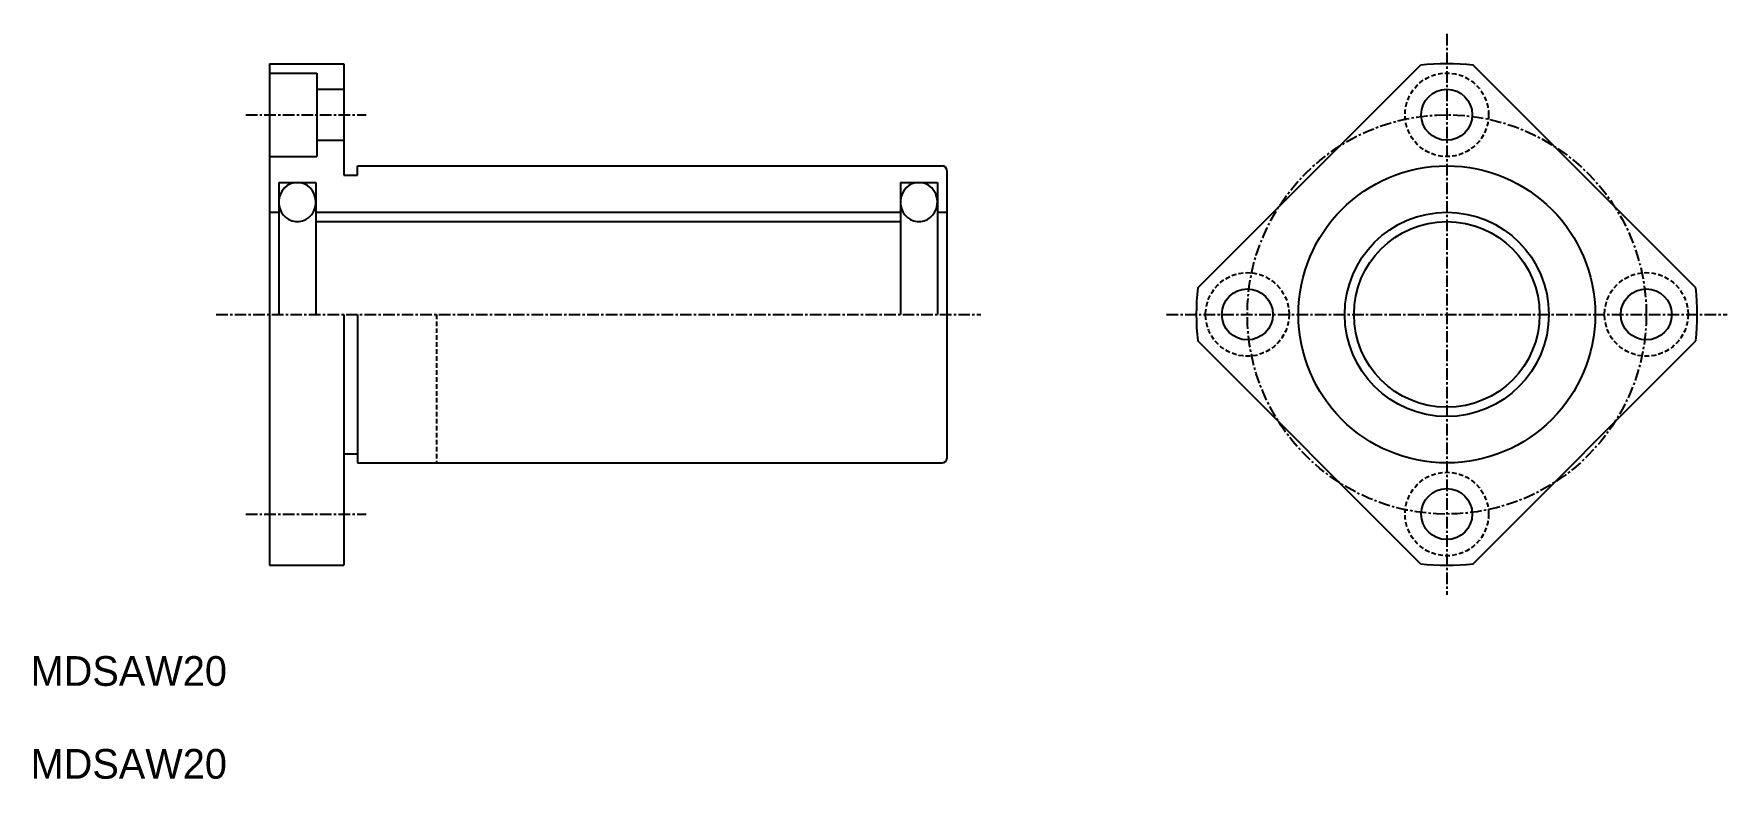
# Model space of a CAD drawing. Extents: x 10 to 193, y 10 to 90.
import ezdxf

# ---------------------------------------------------------------- set-up
doc = ezdxf.new("R2010")
doc.units = 0
doc.linetypes.add('CENTER', pattern=[2, 1.25, -0.25, 0.25, -0.25])
doc.linetypes.add('DASHED', pattern=[0.75, 0.5, -0.25])
doc.layers.get('0').update_dxf_attribs({"linetype": 'CONTINUOUS'})
doc.layers.add('CENTER', color=1, linetype='CENTER')

msp = doc.modelspace()

# ---------------------------------------------------------------- linework, layer by layer
at = {"color": 7, "linetype": 'CONTINUOUS'}
for p, q in [((35.75, 87), (35.75, 33)), ((35.75, 87), (43.75, 87)), ((35.75, 86), (40.85, 86)), ((40.85, 86), (40.85, 77)), ((43.75, 87), (43.75, 75)), ((135.8, 62.85), (159.8, 86.85)), ((189.5, 62.85), (165.5, 86.85)), ((40.85, 84.25), (43.75, 84.25)), ((40.85, 78.75), (43.75, 78.75)), ((35.75, 77), (40.85, 77)), ((43.75, 75), (45.25, 75)), ((45.25, 76), (108.25, 76)), ((45.25, 75), (45.25, 76)), ((108.75, 75.5), (108.75, 44.5)), ((36.75, 74.2), (36.75, 60)), ((36.75, 74.2), (40.75, 74.2)), ((40.75, 74.2), (40.75, 60)), ((103.75, 74.2), (103.75, 60)), ((103.75, 74.2), (107.75, 74.2)), ((103.75, 74.2), (103.75, 60)), ((107.75, 74.2), (107.75, 60)), ((35.75, 71), (36.75, 71)), ((36.75, 70.65), (36.75, 70.65)), ((40.75, 71), (103.75, 71)), ((40.75, 70), (103.75, 70)), ((107.75, 71), (108.75, 71)), ((36.75, 67.1), (36.75, 67.1)), ((43.75, 60), (43.75, 33)), ((45.25, 60), (45.25, 44)), ((159.8, 33.15), (135.8, 57.15)), ((165.5, 33.15), (189.5, 57.15)), ((43.75, 45), (45.25, 45)), ((45.25, 44), (108.25, 44)), ((35.75, 33), (43.75, 33))]:
    msp.add_line(p, q, dxfattribs=at)
at = {"color": 3, "linetype": 'DASHED'}
msp.add_line((53.75, 60), (53.75, 44), dxfattribs=at)
at = {"color": 7, "linetype": 'CONTINUOUS', "flags": 128}
for points in [[(38.75, 74.2), (38.37, 74.16), (38, 74.05), (37.66, 73.87), (37.37, 73.62), (37.12, 73.32), (36.93, 72.97), (36.8, 72.6), (36.75, 72.2), (36.77, 71.8), (36.86, 71.41), (37.01, 71.05), (37.23, 70.72), (37.51, 70.45), (37.83, 70.23), (38.18, 70.09), (38.56, 70.01), (38.94, 70.01), (39.31, 70.09), (39.66, 70.23), (39.98, 70.45), (40.26, 70.72), (40.48, 71.05), (40.64, 71.41), (40.73, 71.8), (40.74, 72.2), (40.69, 72.6), (40.57, 72.97), (40.37, 73.32), (40.13, 73.62), (39.83, 73.87), (39.49, 74.05), (39.12, 74.16)], [(105.75, 74.2), (105.37, 74.16), (105, 74.05), (104.66, 73.87), (104.37, 73.62), (104.12, 73.32), (103.93, 72.97), (103.8, 72.6), (103.75, 72.2), (103.77, 71.8), (103.86, 71.41), (104.01, 71.05), (104.23, 70.72), (104.51, 70.45), (104.83, 70.23), (105.18, 70.09), (105.56, 70.01), (105.94, 70.01), (106.31, 70.09), (106.66, 70.23), (106.98, 70.45), (107.26, 70.72), (107.48, 71.05), (107.64, 71.41), (107.73, 71.8), (107.74, 72.2), (107.69, 72.6), (107.57, 72.97), (107.37, 73.32), (107.13, 73.62), (106.83, 73.87), (106.49, 74.05), (106.12, 74.16)]]:
    msp.add_lwpolyline(points, close=True, dxfattribs=at)
at = {"color": 3, "linetype": 'DASHED'}
for centre in [(162.65, 81.5), (141.15, 60), (184.15, 60), (162.65, 38.5)]:
    msp.add_circle(centre, 4.5, dxfattribs=at)
at = {"color": 7, "linetype": 'CONTINUOUS'}
for centre, radius in [((162.65, 81.5), 2.75), ((162.65, 60), 16), ((162.65, 60), 11), ((162.65, 60), 10), ((141.15, 60), 2.75), ((184.15, 60), 2.75), ((162.65, 38.5), 2.75)]:
    msp.add_circle(centre, radius, dxfattribs=at)
for centre, radius, start, end in [((162.65, 60), 27, 83.9424, 96.0576), ((108.25, 75.5), 0.5, 0, 90), ((162.65, 60), 27, 173.9424, 186.0576), ((162.65, 60), 27, 353.9424, 6.0576), ((108.25, 44.5), 0.5, 270, 0), ((162.65, 60), 27, 263.9424, 276.0576)]:
    msp.add_arc(centre, radius, start, end, dxfattribs=at)
at = {"layer": 'CENTER', "color": 1, "linetype": 'CENTER'}
for p, q in [((162.65, 90.21), (162.65, 29.79)), ((33.19, 81.5), (46.18, 81.5)), ((30, 60), (112.44, 60)), ((132.44, 60), (192.87, 60)), ((33.19, 38.5), (46.18, 38.5))]:
    msp.add_line(p, q, dxfattribs=at)
msp.add_circle((162.65, 60), 21.5, dxfattribs=at)

# ---------------------------------------------------------------- texts
at = {"color": 7, "linetype": 'CONTINUOUS'}
for p in [(10, 20), (10, 10)]:
    msp.add_text('MDSAW20', height=3.2, dxfattribs=at).set_placement(p)

doc.saveas('drawing.dxf')
